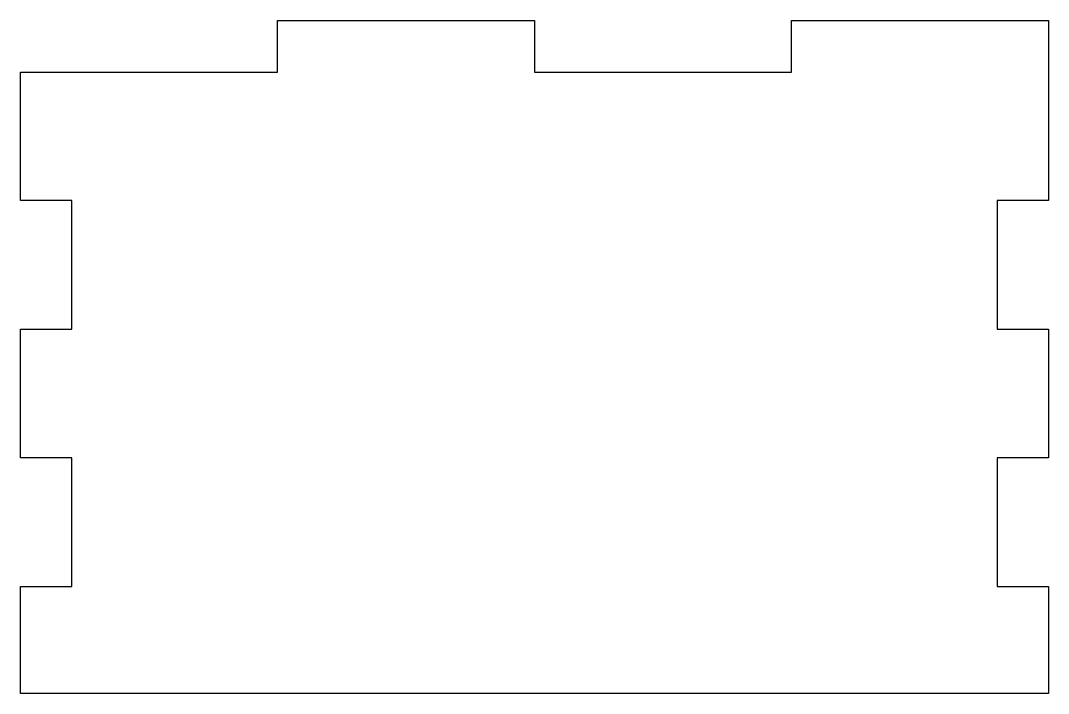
# Model space of a CAD drawing. Header units: inches. Extents: x -2 to 2, y 0 to 2.62.
import ezdxf

# ---------------------------------------------------------------- set-up
doc = ezdxf.new("R2010")
doc.units = ezdxf.units.IN
doc.layers.get('0').update_dxf_attribs({"linetype": 'CONTINUOUS'})

msp = doc.modelspace()

# ---------------------------------------------------------------- linework, layer by layer
msp.add_lwpolyline([(-2, 2.4164), (-1, 2.4164), (-1, 2.6164), (0, 2.6164), (0, 2.4164), (1, 2.4164), (1, 2.6164), (2, 2.6164), (2, 1.9164), (1.8, 1.9164), (1.8, 1.4164), (2, 1.4164), (2, 0.9164), (1.8, 0.9164), (1.8, 0.4164), (2, 0.4164), (2, 0), (-2, 0), (-2, 0.4164), (-1.8, 0.4164), (-1.8, 0.9164), (-2, 0.9164), (-2, 1.4164), (-1.8, 1.4164), (-1.8, 1.9164), (-2, 1.9164)], close=True)

doc.saveas('drawing.dxf')
